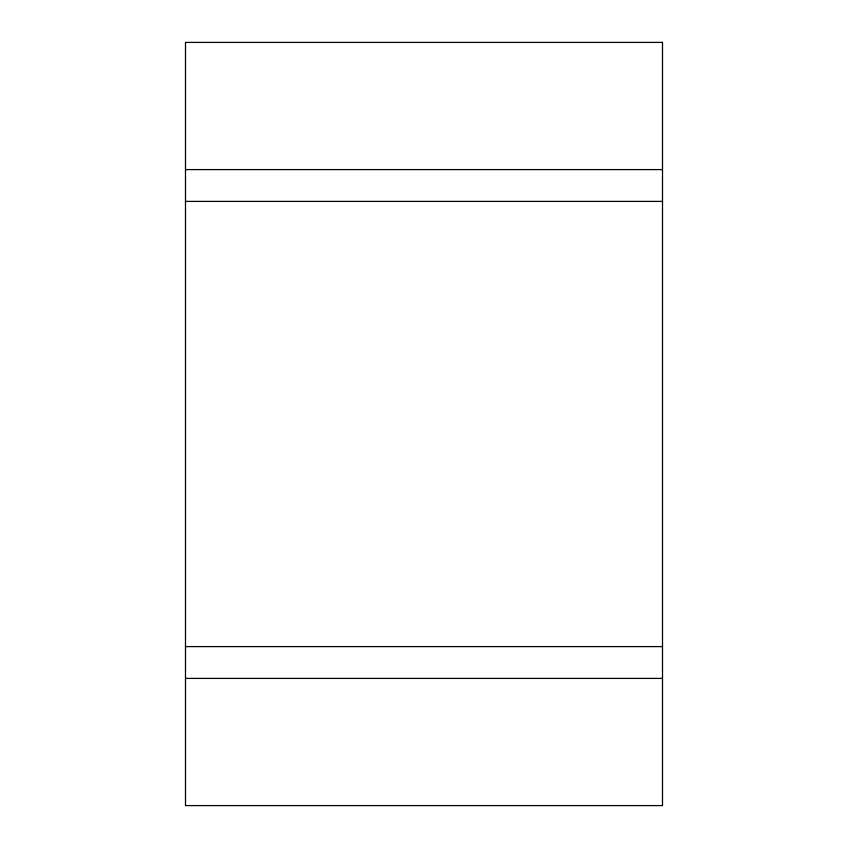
<?xml version="1.0" encoding="UTF-8"?>
<svg xmlns="http://www.w3.org/2000/svg" width="848" height="848" viewBox="0 0 848 848"><rect width="100%" height="100%" fill="white"/><g stroke="black" fill="none" stroke-linecap="round" stroke-linejoin="round"><path stroke-width="1.27" d="M185.5 169.6L662.5 169.6M185.5 201.4L662.5 201.4M185.5 646.6L662.5 646.6M185.5 678.4L662.5 678.4M662.5 42.4L185.5 42.4L185.5 805.6L662.5 805.6L662.5 42.4"/></g></svg>
